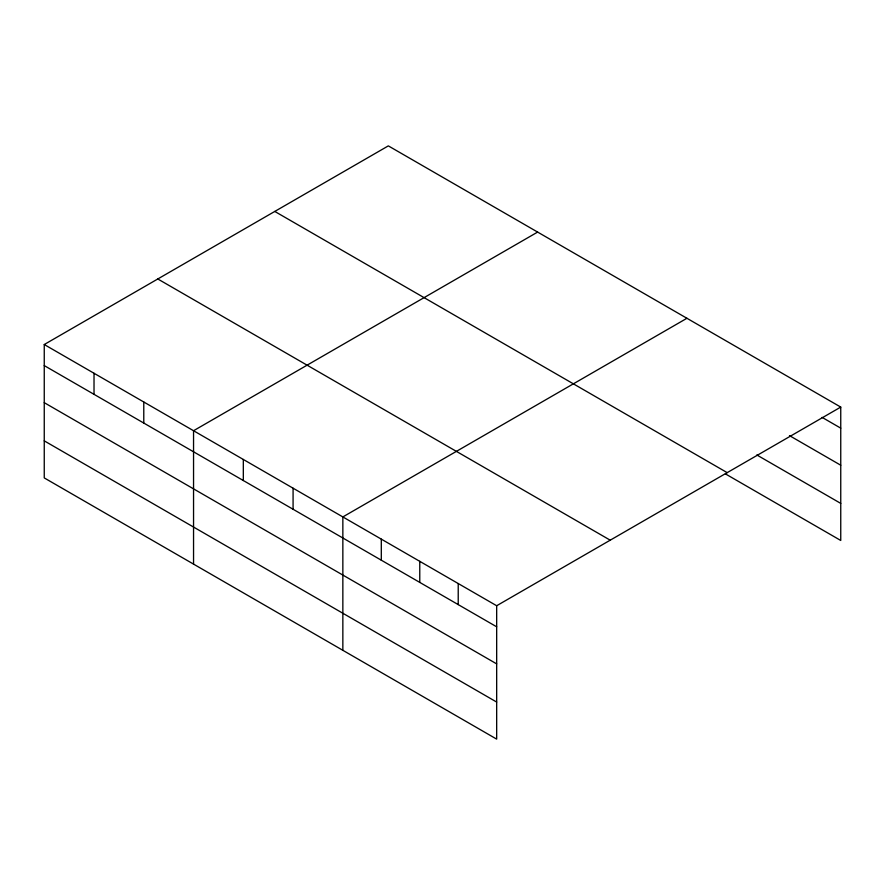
<?xml version="1.0" encoding="UTF-8"?>
<svg xmlns="http://www.w3.org/2000/svg" width="885" height="885" viewBox="0 0 885 885"><rect width="100%" height="100%" fill="white"/><g stroke="black" fill="none" stroke-linecap="round" stroke-linejoin="round"><path stroke-width="1.33" d="M44.25 344.53L496.673 605.738L496.673 739.119L44.25 477.911L44.25 344.53L388.327 145.881L840.75 407.089L840.75 540.469L725.379 473.862M537.626 232.08L193.549 430.729L193.549 564.11M686.926 318.279L342.849 516.928L342.849 650.309M496.673 605.738L840.75 407.089M822.11 417.388L840.75 428.152M789.475 435.619L840.75 465.222M756.841 454.967L840.75 503.399M274.781 211.438L727.204 472.645M157.795 278.974L610.219 540.182M44.25 365.594L496.673 626.801M44.25 402.664L496.673 663.872M44.25 440.852L496.673 702.059M458.22 583.536L458.22 604.599M419.767 561.333L419.767 582.396M381.302 539.131L381.302 560.194M293.079 488.199L293.079 509.262M243.32 459.459L243.32 480.533M143.779 402L143.779 423.063M94.02 373.26L94.02 394.334"/></g></svg>
